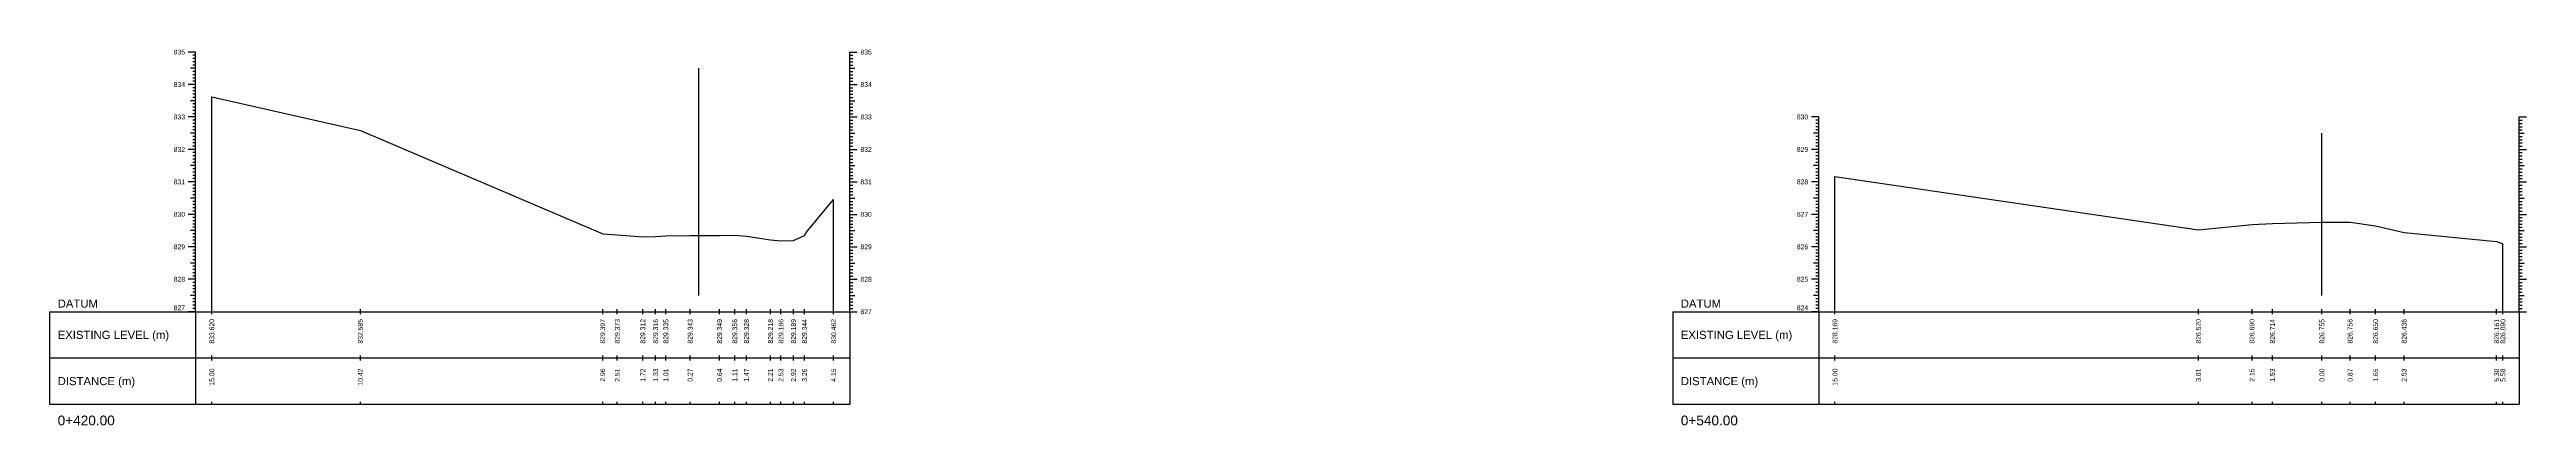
# Model space of a CAD drawing. Header units: millimetres. Extents: x 2757 to 35141, y 547 to 28513.
# Drawn here: x 32429 to 33192, y 26251 to 26367 of the extents above; entities that cross this region are included whole.
import ezdxf
from ezdxf.enums import TextEntityAlignment as Align

# ---------------------------------------------------------------- set-up
doc = ezdxf.new("R2010")
doc.units = ezdxf.units.MM
for name, color, linetype in [('CL', 4, 'Continuous'), ('CS_Drawing', 7, 'Continuous'), ('GL', 3, 'Continuous')]:
    doc.layers.add(name, color=color, linetype=linetype)
doc.styles.get("Standard").update_dxf_attribs({"font": 'arial.ttf'})

msp = doc.modelspace()

# ---------------------------------------------------------------- linework, layer by layer
at = {"layer": 'CL', "ltscale": 10}
for p, q in [((32629.35008, 26290.79126), (32629.35008, 26360.79126)), ((33129.35008, 26290.79126), (33129.35008, 26340.79126))]:
    msp.add_line(p, q, dxfattribs=at)
at = {"layer": 'CS_Drawing'}
for p, q in [((32474.35008, 26365.79126), (32472.10008, 26365.79126)), ((32474.35008, 26365.79126), (32472.77508, 26365.79126)), ((32474.35008, 26365.79126), (32473.45008, 26365.79126)), ((32474.35008, 26364.79126), (32473.45008, 26364.79126)), ((32474.35008, 26363.79126), (32473.45008, 26363.79126)), ((32474.35008, 26362.79126), (32473.45008, 26362.79126)), ((32474.35008, 26285.79126), (32474.35008, 26365.79126)), ((32675.88985, 26365.79126), (32678.13985, 26365.79126)), ((32675.88985, 26365.79126), (32677.46485, 26365.79126)), ((32675.88985, 26365.79126), (32676.78985, 26365.79126)), ((32675.88985, 26285.79126), (32675.88985, 26365.79126)), ((32675.88985, 26364.79126), (32676.78985, 26364.79126)), ((32675.88985, 26363.79126), (32676.78985, 26363.79126)), ((32675.88985, 26362.79126), (32676.78985, 26362.79126)), ((32474.35008, 26355.79126), (32472.10008, 26355.79126)), ((32474.35008, 26360.79126), (32472.77508, 26360.79126)), ((32474.35008, 26355.79126), (32472.77508, 26355.79126)), ((32474.35008, 26361.79126), (32473.45008, 26361.79126)), ((32474.35008, 26360.79126), (32473.45008, 26360.79126)), ((32474.35008, 26359.79126), (32473.45008, 26359.79126)), ((32474.35008, 26358.79126), (32473.45008, 26358.79126)), ((32474.35008, 26357.79126), (32473.45008, 26357.79126)), ((32474.35008, 26356.79126), (32473.45008, 26356.79126)), ((32474.35008, 26355.79126), (32473.45008, 26355.79126)), ((32474.35008, 26354.79126), (32473.45008, 26354.79126)), ((32675.88985, 26361.79126), (32676.78985, 26361.79126)), ((32675.88985, 26360.79126), (32677.46485, 26360.79126)), ((32675.88985, 26360.79126), (32676.78985, 26360.79126)), ((32675.88985, 26359.79126), (32676.78985, 26359.79126)), ((32675.88985, 26358.79126), (32676.78985, 26358.79126)), ((32675.88985, 26357.79126), (32676.78985, 26357.79126)), ((32675.88985, 26356.79126), (32676.78985, 26356.79126)), ((32675.88985, 26355.79126), (32678.13985, 26355.79126)), ((32675.88985, 26355.79126), (32677.46485, 26355.79126)), ((32675.88985, 26355.79126), (32676.78985, 26355.79126)), ((32675.88985, 26354.79126), (32676.78985, 26354.79126)), ((32474.35008, 26350.79126), (32472.77508, 26350.79126)), ((32474.35008, 26353.79126), (32473.45008, 26353.79126)), ((32474.35008, 26352.79126), (32473.45008, 26352.79126)), ((32474.35008, 26351.79126), (32473.45008, 26351.79126)), ((32474.35008, 26350.79126), (32473.45008, 26350.79126)), ((32474.35008, 26349.79126), (32473.45008, 26349.79126)), ((32474.35008, 26348.79126), (32473.45008, 26348.79126)), ((32474.35008, 26347.79126), (32473.45008, 26347.79126)), ((32474.35008, 26346.79126), (32473.45008, 26346.79126)), ((32479.35008, 26285.79126), (32479.35008, 26351.99126)), ((32675.88985, 26353.79126), (32676.78985, 26353.79126)), ((32675.88985, 26352.79126), (32676.78985, 26352.79126)), ((32675.88985, 26351.79126), (32676.78985, 26351.79126)), ((32675.88985, 26350.79126), (32677.46485, 26350.79126)), ((32675.88985, 26350.79126), (32676.78985, 26350.79126)), ((32675.88985, 26349.79126), (32676.78985, 26349.79126)), ((32675.88985, 26348.79126), (32676.78985, 26348.79126)), ((32675.88985, 26347.79126), (32676.78985, 26347.79126)), ((32675.88985, 26346.79126), (32676.78985, 26346.79126)), ((32474.35008, 26345.79126), (32472.10008, 26345.79126)), ((32474.35008, 26345.79126), (32472.77508, 26345.79126)), ((32474.35008, 26340.79126), (32472.77508, 26340.79126)), ((32474.35008, 26345.79126), (32473.45008, 26345.79126)), ((32474.35008, 26344.79126), (32473.45008, 26344.79126)), ((32474.35008, 26343.79126), (32473.45008, 26343.79126)), ((32474.35008, 26342.79126), (32473.45008, 26342.79126)), ((32474.35008, 26341.79126), (32473.45008, 26341.79126)), ((32474.35008, 26340.79126), (32473.45008, 26340.79126)), ((32474.35008, 26339.79126), (32473.45008, 26339.79126)), ((32675.88985, 26345.79126), (32678.13985, 26345.79126)), ((32675.88985, 26345.79126), (32677.46485, 26345.79126)), ((32675.88985, 26345.79126), (32676.78985, 26345.79126)), ((32675.88985, 26344.79126), (32676.78985, 26344.79126)), ((32675.88985, 26343.79126), (32676.78985, 26343.79126)), ((32675.88985, 26342.79126), (32676.78985, 26342.79126)), ((32675.88985, 26341.79126), (32676.78985, 26341.79126)), ((32675.88985, 26340.79126), (32677.46485, 26340.79126)), ((32675.88985, 26340.79126), (32676.78985, 26340.79126)), ((32675.88985, 26339.79126), (32676.78985, 26339.79126)), ((32974.35008, 26345.79126), (32972.10008, 26345.79126)), ((32974.35008, 26345.79126), (32972.77508, 26345.79126)), ((32974.35008, 26340.79126), (32972.77508, 26340.79126)), ((32974.35008, 26345.79126), (32973.45008, 26345.79126)), ((32974.35008, 26344.79126), (32973.45008, 26344.79126)), ((32974.35008, 26343.79126), (32973.45008, 26343.79126)), ((32974.35008, 26342.79126), (32973.45008, 26342.79126)), ((32974.35008, 26341.79126), (32973.45008, 26341.79126)), ((32974.35008, 26340.79126), (32973.45008, 26340.79126)), ((32974.35008, 26339.79126), (32973.45008, 26339.79126)), ((32974.35008, 26285.79126), (32974.35008, 26345.79126)), ((33190.10764, 26345.79126), (33192.35764, 26345.79126)), ((33190.10764, 26345.79126), (33191.68264, 26345.79126)), ((33190.10764, 26345.79126), (33191.00764, 26345.79126)), ((33190.10764, 26285.79126), (33190.10764, 26345.79126)), ((33190.10764, 26344.79126), (33191.00764, 26344.79126)), ((33190.10764, 26343.79126), (33191.00764, 26343.79126)), ((33190.10764, 26342.79126), (33191.00764, 26342.79126)), ((33190.10764, 26341.79126), (33191.00764, 26341.79126)), ((33190.10764, 26340.79126), (33191.68264, 26340.79126)), ((33190.10764, 26340.79126), (33191.00764, 26340.79126)), ((33190.10764, 26339.79126), (33191.00764, 26339.79126)), ((32474.35008, 26335.79126), (32472.10008, 26335.79126)), ((32474.35008, 26335.79126), (32472.77508, 26335.79126)), ((32474.35008, 26338.79126), (32473.45008, 26338.79126)), ((32474.35008, 26337.79126), (32473.45008, 26337.79126)), ((32474.35008, 26336.79126), (32473.45008, 26336.79126)), ((32474.35008, 26335.79126), (32473.45008, 26335.79126)), ((32474.35008, 26334.79126), (32473.45008, 26334.79126)), ((32474.35008, 26333.79126), (32473.45008, 26333.79126)), ((32474.35008, 26332.79126), (32473.45008, 26332.79126)), ((32474.35008, 26331.79126), (32473.45008, 26331.79126)), ((32675.88985, 26338.79126), (32676.78985, 26338.79126)), ((32675.88985, 26337.79126), (32676.78985, 26337.79126)), ((32675.88985, 26336.79126), (32676.78985, 26336.79126)), ((32675.88985, 26335.79126), (32678.13985, 26335.79126)), ((32675.88985, 26335.79126), (32677.46485, 26335.79126)), ((32675.88985, 26335.79126), (32676.78985, 26335.79126)), ((32675.88985, 26334.79126), (32676.78985, 26334.79126)), ((32675.88985, 26333.79126), (32676.78985, 26333.79126)), ((32675.88985, 26332.79126), (32676.78985, 26332.79126)), ((32675.88985, 26331.79126), (32676.78985, 26331.79126)), ((32974.35008, 26335.79126), (32972.10008, 26335.79126)), ((32974.35008, 26335.79126), (32972.77508, 26335.79126)), ((32974.35008, 26338.79126), (32973.45008, 26338.79126)), ((32974.35008, 26337.79126), (32973.45008, 26337.79126)), ((32974.35008, 26336.79126), (32973.45008, 26336.79126)), ((32974.35008, 26335.79126), (32973.45008, 26335.79126)), ((32974.35008, 26334.79126), (32973.45008, 26334.79126)), ((32974.35008, 26333.79126), (32973.45008, 26333.79126)), ((32974.35008, 26332.79126), (32973.45008, 26332.79126)), ((32974.35008, 26331.79126), (32973.45008, 26331.79126)), ((33190.10764, 26338.79126), (33191.00764, 26338.79126)), ((33190.10764, 26337.79126), (33191.00764, 26337.79126)), ((33190.10764, 26336.79126), (33191.00764, 26336.79126)), ((33190.10764, 26335.79126), (33192.35764, 26335.79126)), ((33190.10764, 26335.79126), (33191.68264, 26335.79126)), ((33190.10764, 26335.79126), (33191.00764, 26335.79126)), ((33190.10764, 26334.79126), (33191.00764, 26334.79126)), ((33190.10764, 26333.79126), (33191.00764, 26333.79126)), ((33190.10764, 26332.79126), (33191.00764, 26332.79126)), ((33190.10764, 26331.79126), (33191.00764, 26331.79126)), ((32474.35008, 26325.79126), (32472.10008, 26325.79126)), ((32474.35008, 26330.79126), (32472.77508, 26330.79126)), ((32474.35008, 26325.79126), (32472.77508, 26325.79126)), ((32474.35008, 26330.79126), (32473.45008, 26330.79126)), ((32474.35008, 26329.79126), (32473.45008, 26329.79126)), ((32474.35008, 26328.79126), (32473.45008, 26328.79126)), ((32474.35008, 26327.79126), (32473.45008, 26327.79126)), ((32474.35008, 26326.79126), (32473.45008, 26326.79126)), ((32474.35008, 26325.79126), (32473.45008, 26325.79126)), ((32474.35008, 26324.79126), (32473.45008, 26324.79126)), ((32474.35008, 26323.79126), (32473.45008, 26323.79126)), ((32675.88985, 26330.79126), (32677.46485, 26330.79126)), ((32675.88985, 26330.79126), (32676.78985, 26330.79126)), ((32675.88985, 26329.79126), (32676.78985, 26329.79126)), ((32675.88985, 26328.79126), (32676.78985, 26328.79126)), ((32675.88985, 26327.79126), (32676.78985, 26327.79126)), ((32675.88985, 26326.79126), (32676.78985, 26326.79126)), ((32675.88985, 26325.79126), (32678.13985, 26325.79126)), ((32675.88985, 26325.79126), (32677.46485, 26325.79126)), ((32675.88985, 26325.79126), (32676.78985, 26325.79126)), ((32675.88985, 26324.79126), (32676.78985, 26324.79126)), ((32675.88985, 26323.79126), (32676.78985, 26323.79126)), ((32974.35008, 26325.79126), (32972.10008, 26325.79126)), ((32974.35008, 26330.79126), (32972.77508, 26330.79126)), ((32974.35008, 26325.79126), (32972.77508, 26325.79126)), ((32974.35008, 26330.79126), (32973.45008, 26330.79126)), ((32974.35008, 26329.79126), (32973.45008, 26329.79126)), ((32974.35008, 26328.79126), (32973.45008, 26328.79126)), ((32974.35008, 26327.79126), (32973.45008, 26327.79126)), ((32974.35008, 26326.79126), (32973.45008, 26326.79126)), ((32974.35008, 26325.79126), (32973.45008, 26325.79126)), ((32974.35008, 26324.79126), (32973.45008, 26324.79126)), ((32974.35008, 26323.79126), (32973.45008, 26323.79126)), ((32979.35008, 26285.79126), (32979.35008, 26327.48126)), ((33190.10764, 26330.79126), (33191.68264, 26330.79126)), ((33190.10764, 26330.79126), (33191.00764, 26330.79126)), ((33190.10764, 26329.79126), (33191.00764, 26329.79126)), ((33190.10764, 26328.79126), (33191.00764, 26328.79126)), ((33190.10764, 26327.79126), (33191.00764, 26327.79126)), ((33190.10764, 26326.79126), (33191.00764, 26326.79126)), ((33190.10764, 26325.79126), (33192.35764, 26325.79126)), ((33190.10764, 26325.79126), (33191.68264, 26325.79126)), ((33190.10764, 26325.79126), (33191.00764, 26325.79126)), ((33190.10764, 26324.79126), (33191.00764, 26324.79126)), ((33190.10764, 26323.79126), (33191.00764, 26323.79126)), ((32474.35008, 26320.79126), (32472.77508, 26320.79126)), ((32474.35008, 26322.79126), (32473.45008, 26322.79126)), ((32474.35008, 26321.79126), (32473.45008, 26321.79126)), ((32474.35008, 26320.79126), (32473.45008, 26320.79126)), ((32474.35008, 26319.79126), (32473.45008, 26319.79126)), ((32474.35008, 26318.79126), (32473.45008, 26318.79126)), ((32474.35008, 26317.79126), (32473.45008, 26317.79126)), ((32474.35008, 26316.79126), (32473.45008, 26316.79126)), ((32670.88985, 26285.79126), (32670.88985, 26320.41126)), ((32675.88985, 26322.79126), (32676.78985, 26322.79126)), ((32675.88985, 26321.79126), (32676.78985, 26321.79126)), ((32675.88985, 26320.79126), (32677.46485, 26320.79126)), ((32675.88985, 26320.79126), (32676.78985, 26320.79126)), ((32675.88985, 26319.79126), (32676.78985, 26319.79126)), ((32675.88985, 26318.79126), (32676.78985, 26318.79126)), ((32675.88985, 26317.79126), (32676.78985, 26317.79126)), ((32675.88985, 26316.79126), (32676.78985, 26316.79126)), ((32974.35008, 26320.79126), (32972.77508, 26320.79126)), ((32974.35008, 26322.79126), (32973.45008, 26322.79126)), ((32974.35008, 26321.79126), (32973.45008, 26321.79126)), ((32974.35008, 26320.79126), (32973.45008, 26320.79126)), ((32974.35008, 26319.79126), (32973.45008, 26319.79126)), ((32974.35008, 26318.79126), (32973.45008, 26318.79126)), ((32974.35008, 26317.79126), (32973.45008, 26317.79126)), ((32974.35008, 26316.79126), (32973.45008, 26316.79126)), ((33190.10764, 26322.79126), (33191.00764, 26322.79126)), ((33190.10764, 26321.79126), (33191.00764, 26321.79126)), ((33190.10764, 26320.79126), (33191.68264, 26320.79126)), ((33190.10764, 26320.79126), (33191.00764, 26320.79126)), ((33190.10764, 26319.79126), (33191.00764, 26319.79126)), ((33190.10764, 26318.79126), (33191.00764, 26318.79126)), ((33190.10764, 26317.79126), (33191.00764, 26317.79126)), ((33190.10764, 26316.79126), (33191.00764, 26316.79126)), ((32474.35008, 26315.79126), (32472.10008, 26315.79126)), ((32474.35008, 26315.79126), (32472.77508, 26315.79126)), ((32474.35008, 26310.79126), (32472.77508, 26310.79126)), ((32474.35008, 26315.79126), (32473.45008, 26315.79126)), ((32474.35008, 26314.79126), (32473.45008, 26314.79126)), ((32474.35008, 26313.79126), (32473.45008, 26313.79126)), ((32474.35008, 26312.79126), (32473.45008, 26312.79126)), ((32474.35008, 26311.79126), (32473.45008, 26311.79126)), ((32474.35008, 26310.79126), (32473.45008, 26310.79126)), ((32474.35008, 26309.79126), (32473.45008, 26309.79126)), ((32474.35008, 26308.79126), (32473.45008, 26308.79126)), ((32675.88985, 26315.79126), (32678.13985, 26315.79126)), ((32675.88985, 26315.79126), (32677.46485, 26315.79126)), ((32675.88985, 26315.79126), (32676.78985, 26315.79126)), ((32675.88985, 26314.79126), (32676.78985, 26314.79126)), ((32675.88985, 26313.79126), (32676.78985, 26313.79126)), ((32675.88985, 26312.79126), (32676.78985, 26312.79126)), ((32675.88985, 26311.79126), (32676.78985, 26311.79126)), ((32675.88985, 26310.79126), (32677.46485, 26310.79126)), ((32675.88985, 26310.79126), (32676.78985, 26310.79126)), ((32675.88985, 26309.79126), (32676.78985, 26309.79126)), ((32675.88985, 26308.79126), (32676.78985, 26308.79126)), ((32974.35008, 26315.79126), (32972.10008, 26315.79126)), ((32974.35008, 26315.79126), (32972.77508, 26315.79126)), ((32974.35008, 26310.79126), (32972.77508, 26310.79126)), ((32974.35008, 26315.79126), (32973.45008, 26315.79126)), ((32974.35008, 26314.79126), (32973.45008, 26314.79126)), ((32974.35008, 26313.79126), (32973.45008, 26313.79126)), ((32974.35008, 26312.79126), (32973.45008, 26312.79126)), ((32974.35008, 26311.79126), (32973.45008, 26311.79126)), ((32974.35008, 26310.79126), (32973.45008, 26310.79126)), ((32974.35008, 26309.79126), (32973.45008, 26309.79126)), ((32974.35008, 26308.79126), (32973.45008, 26308.79126)), ((33190.10764, 26315.79126), (33192.35764, 26315.79126)), ((33190.10764, 26315.79126), (33191.68264, 26315.79126)), ((33190.10764, 26315.79126), (33191.00764, 26315.79126)), ((33190.10764, 26314.79126), (33191.00764, 26314.79126)), ((33190.10764, 26313.79126), (33191.00764, 26313.79126)), ((33190.10764, 26312.79126), (33191.00764, 26312.79126)), ((33190.10764, 26311.79126), (33191.00764, 26311.79126)), ((33190.10764, 26310.79126), (33191.68264, 26310.79126)), ((33190.10764, 26310.79126), (33191.00764, 26310.79126)), ((33190.10764, 26309.79126), (33191.00764, 26309.79126)), ((33190.10764, 26308.79126), (33191.00764, 26308.79126)), ((32474.35008, 26305.79126), (32472.10008, 26305.79126)), ((32474.35008, 26305.79126), (32472.77508, 26305.79126)), ((32474.35008, 26307.79126), (32473.45008, 26307.79126)), ((32474.35008, 26306.79126), (32473.45008, 26306.79126)), ((32474.35008, 26305.79126), (32473.45008, 26305.79126)), ((32474.35008, 26304.79126), (32473.45008, 26304.79126)), ((32474.35008, 26303.79126), (32473.45008, 26303.79126)), ((32474.35008, 26302.79126), (32473.45008, 26302.79126)), ((32474.35008, 26301.79126), (32473.45008, 26301.79126)), ((32675.88985, 26307.79126), (32676.78985, 26307.79126)), ((32675.88985, 26306.79126), (32676.78985, 26306.79126)), ((32675.88985, 26305.79126), (32678.13985, 26305.79126)), ((32675.88985, 26305.79126), (32677.46485, 26305.79126)), ((32675.88985, 26305.79126), (32676.78985, 26305.79126)), ((32675.88985, 26304.79126), (32676.78985, 26304.79126)), ((32675.88985, 26303.79126), (32676.78985, 26303.79126)), ((32675.88985, 26302.79126), (32676.78985, 26302.79126)), ((32675.88985, 26301.79126), (32676.78985, 26301.79126)), ((32974.35008, 26305.79126), (32972.10008, 26305.79126)), ((32974.35008, 26305.79126), (32972.77508, 26305.79126)), ((32974.35008, 26307.79126), (32973.45008, 26307.79126)), ((32974.35008, 26306.79126), (32973.45008, 26306.79126)), ((32974.35008, 26305.79126), (32973.45008, 26305.79126)), ((32974.35008, 26304.79126), (32973.45008, 26304.79126)), ((32974.35008, 26303.79126), (32973.45008, 26303.79126)), ((32974.35008, 26302.79126), (32973.45008, 26302.79126)), ((32974.35008, 26301.79126), (32973.45008, 26301.79126)), ((33185.10764, 26285.79126), (33185.10764, 26306.69126)), ((33190.10764, 26307.79126), (33191.00764, 26307.79126)), ((33190.10764, 26306.79126), (33191.00764, 26306.79126)), ((33190.10764, 26305.79126), (33192.35764, 26305.79126)), ((33190.10764, 26305.79126), (33191.68264, 26305.79126)), ((33190.10764, 26305.79126), (33191.00764, 26305.79126)), ((33190.10764, 26304.79126), (33191.00764, 26304.79126)), ((33190.10764, 26303.79126), (33191.00764, 26303.79126)), ((33190.10764, 26302.79126), (33191.00764, 26302.79126)), ((33190.10764, 26301.79126), (33191.00764, 26301.79126)), ((32474.35008, 26295.79126), (32472.10008, 26295.79126)), ((32474.35008, 26300.79126), (32472.77508, 26300.79126)), ((32474.35008, 26295.79126), (32472.77508, 26295.79126)), ((32474.35008, 26300.79126), (32473.45008, 26300.79126)), ((32474.35008, 26299.79126), (32473.45008, 26299.79126)), ((32474.35008, 26298.79126), (32473.45008, 26298.79126)), ((32474.35008, 26297.79126), (32473.45008, 26297.79126)), ((32474.35008, 26296.79126), (32473.45008, 26296.79126)), ((32474.35008, 26295.79126), (32473.45008, 26295.79126)), ((32474.35008, 26294.79126), (32473.45008, 26294.79126)), ((32474.35008, 26293.79126), (32473.45008, 26293.79126)), ((32675.88985, 26300.79126), (32677.46485, 26300.79126)), ((32675.88985, 26300.79126), (32676.78985, 26300.79126)), ((32675.88985, 26299.79126), (32676.78985, 26299.79126)), ((32675.88985, 26298.79126), (32676.78985, 26298.79126)), ((32675.88985, 26297.79126), (32676.78985, 26297.79126)), ((32675.88985, 26296.79126), (32676.78985, 26296.79126)), ((32675.88985, 26295.79126), (32678.13985, 26295.79126)), ((32675.88985, 26295.79126), (32677.46485, 26295.79126)), ((32675.88985, 26295.79126), (32676.78985, 26295.79126)), ((32675.88985, 26294.79126), (32676.78985, 26294.79126)), ((32675.88985, 26293.79126), (32676.78985, 26293.79126)), ((32974.35008, 26295.79126), (32972.10008, 26295.79126)), ((32974.35008, 26300.79126), (32972.77508, 26300.79126)), ((32974.35008, 26295.79126), (32972.77508, 26295.79126)), ((32974.35008, 26300.79126), (32973.45008, 26300.79126)), ((32974.35008, 26299.79126), (32973.45008, 26299.79126)), ((32974.35008, 26298.79126), (32973.45008, 26298.79126)), ((32974.35008, 26297.79126), (32973.45008, 26297.79126)), ((32974.35008, 26296.79126), (32973.45008, 26296.79126)), ((32974.35008, 26295.79126), (32973.45008, 26295.79126)), ((32974.35008, 26294.79126), (32973.45008, 26294.79126)), ((32974.35008, 26293.79126), (32973.45008, 26293.79126)), ((33190.10764, 26300.79126), (33191.68264, 26300.79126)), ((33190.10764, 26300.79126), (33191.00764, 26300.79126)), ((33190.10764, 26299.79126), (33191.00764, 26299.79126)), ((33190.10764, 26298.79126), (33191.00764, 26298.79126)), ((33190.10764, 26297.79126), (33191.00764, 26297.79126)), ((33190.10764, 26296.79126), (33191.00764, 26296.79126)), ((33190.10764, 26295.79126), (33192.35764, 26295.79126)), ((33190.10764, 26295.79126), (33191.68264, 26295.79126)), ((33190.10764, 26295.79126), (33191.00764, 26295.79126)), ((33190.10764, 26294.79126), (33191.00764, 26294.79126)), ((33190.10764, 26293.79126), (33191.00764, 26293.79126)), ((32429.35008, 26285.79126), (32474.35008, 26285.79126)), ((32429.35008, 26285.79126), (32429.35008, 26257.29126)), ((32474.35008, 26285.79126), (32472.10008, 26285.79126)), ((32474.35008, 26290.79126), (32472.77508, 26290.79126)), ((32474.35008, 26285.79126), (32472.77508, 26285.79126)), ((32474.35008, 26292.79126), (32473.45008, 26292.79126)), ((32474.35008, 26291.79126), (32473.45008, 26291.79126)), ((32474.35008, 26290.79126), (32473.45008, 26290.79126)), ((32474.35008, 26289.79126), (32473.45008, 26289.79126)), ((32474.35008, 26288.79126), (32473.45008, 26288.79126)), ((32474.35008, 26287.79126), (32473.45008, 26287.79126)), ((32474.35008, 26286.79126), (32473.45008, 26286.79126)), ((32474.35008, 26285.79126), (32473.45008, 26285.79126)), ((32474.35008, 26285.79126), (32675.88985, 26285.79126)), ((32474.35008, 26285.79126), (32474.35008, 26257.29126)), ((32479.35008, 26285.04126), (32479.35008, 26286.54126)), ((32525.104, 26285.04126), (32525.104, 26286.54126)), ((32599.74593, 26285.04126), (32599.74593, 26286.54126)), ((32604.25372, 26285.04126), (32604.25372, 26286.54126)), ((32612.11406, 26285.04126), (32612.11406, 26286.54126)), ((32616.05232, 26285.04126), (32616.05232, 26286.54126)), ((32619.20895, 26285.04126), (32619.20895, 26286.54126)), ((32626.67871, 26285.04126), (32626.67871, 26286.54126)), ((32635.74106, 26285.04126), (32635.74106, 26286.54126)), ((32640.4426, 26285.04126), (32640.4426, 26286.54126)), ((32644.03929, 26285.04126), (32644.03929, 26286.54126)), ((32651.43439, 26285.04126), (32651.43439, 26286.54126)), ((32654.67183, 26285.04126), (32654.67183, 26286.54126)), ((32658.5145, 26285.04126), (32658.5145, 26286.54126)), ((32661.92166, 26285.04126), (32661.92166, 26286.54126)), ((32670.88985, 26285.04126), (32670.88985, 26286.54126)), ((32675.88985, 26292.79126), (32676.78985, 26292.79126)), ((32675.88985, 26291.79126), (32676.78985, 26291.79126)), ((32675.88985, 26290.79126), (32677.46485, 26290.79126)), ((32675.88985, 26290.79126), (32676.78985, 26290.79126)), ((32675.88985, 26289.79126), (32676.78985, 26289.79126)), ((32675.88985, 26288.79126), (32676.78985, 26288.79126)), ((32675.88985, 26287.79126), (32676.78985, 26287.79126)), ((32675.88985, 26286.79126), (32676.78985, 26286.79126)), ((32675.88985, 26285.79126), (32678.13985, 26285.79126)), ((32675.88985, 26285.79126), (32677.46485, 26285.79126)), ((32675.88985, 26285.79126), (32676.78985, 26285.79126)), ((32675.88985, 26285.79126), (32675.88985, 26257.29126)), ((32929.35008, 26285.79126), (32974.35008, 26285.79126)), ((32929.35008, 26285.79126), (32929.35008, 26257.29126)), ((32974.35008, 26285.79126), (32972.10008, 26285.79126)), ((32974.35008, 26290.79126), (32972.77508, 26290.79126)), ((32974.35008, 26285.79126), (32972.77508, 26285.79126)), ((32974.35008, 26292.79126), (32973.45008, 26292.79126)), ((32974.35008, 26291.79126), (32973.45008, 26291.79126)), ((32974.35008, 26290.79126), (32973.45008, 26290.79126)), ((32974.35008, 26289.79126), (32973.45008, 26289.79126)), ((32974.35008, 26288.79126), (32973.45008, 26288.79126)), ((32974.35008, 26287.79126), (32973.45008, 26287.79126)), ((32974.35008, 26286.79126), (32973.45008, 26286.79126)), ((32974.35008, 26285.79126), (32973.45008, 26285.79126)), ((32974.35008, 26285.79126), (33190.10764, 26285.79126)), ((32974.35008, 26285.79126), (32974.35008, 26257.29126)), ((32979.35008, 26285.04126), (32979.35008, 26286.54126)), ((33091.281, 26285.04126), (33091.281, 26286.54126)), ((33107.8149, 26285.04126), (33107.8149, 26286.54126)), ((33114.09807, 26285.04126), (33114.09807, 26286.54126)), ((33129.35008, 26285.04126), (33129.35008, 26286.54126)), ((33138.01976, 26285.04126), (33138.01976, 26286.54126)), ((33145.88737, 26285.04126), (33145.88737, 26286.54126)), ((33154.67264, 26285.04126), (33154.67264, 26286.54126)), ((33183.17757, 26285.04126), (33183.17757, 26286.54126)), ((33185.10764, 26285.04126), (33185.10764, 26286.54126)), ((33190.10764, 26292.79126), (33191.00764, 26292.79126)), ((33190.10764, 26291.79126), (33191.00764, 26291.79126)), ((33190.10764, 26290.79126), (33191.68264, 26290.79126)), ((33190.10764, 26290.79126), (33191.00764, 26290.79126)), ((33190.10764, 26289.79126), (33191.00764, 26289.79126)), ((33190.10764, 26288.79126), (33191.00764, 26288.79126)), ((33190.10764, 26287.79126), (33191.00764, 26287.79126)), ((33190.10764, 26286.79126), (33191.00764, 26286.79126)), ((33190.10764, 26285.79126), (33192.35764, 26285.79126)), ((33190.10764, 26285.79126), (33191.68264, 26285.79126)), ((33190.10764, 26285.79126), (33191.00764, 26285.79126)), ((33190.10764, 26285.79126), (33190.10764, 26257.29126)), ((32429.35008, 26271.54126), (32474.35008, 26271.54126)), ((32474.35008, 26271.54126), (32675.88985, 26271.54126)), ((32474.35008, 26271.54126), (32675.88985, 26271.54126)), ((32479.35008, 26270.79126), (32479.35008, 26272.29126)), ((32525.104, 26270.79126), (32525.104, 26272.29126)), ((32599.74593, 26270.79126), (32599.74593, 26272.29126)), ((32604.25372, 26270.79126), (32604.25372, 26272.29126)), ((32612.11406, 26270.79126), (32612.11406, 26272.29126)), ((32616.05232, 26270.79126), (32616.05232, 26272.29126)), ((32619.20895, 26270.79126), (32619.20895, 26272.29126)), ((32626.67871, 26270.79126), (32626.67871, 26272.29126)), ((32635.74106, 26270.79126), (32635.74106, 26272.29126)), ((32640.4426, 26270.79126), (32640.4426, 26272.29126)), ((32644.03929, 26270.79126), (32644.03929, 26272.29126)), ((32651.43439, 26270.79126), (32651.43439, 26272.29126)), ((32654.67183, 26270.79126), (32654.67183, 26272.29126)), ((32658.5145, 26270.79126), (32658.5145, 26272.29126)), ((32661.92166, 26270.79126), (32661.92166, 26272.29126)), ((32670.88985, 26270.79126), (32670.88985, 26272.29126)), ((32929.35008, 26271.54126), (32974.35008, 26271.54126)), ((32974.35008, 26271.54126), (33190.10764, 26271.54126)), ((32974.35008, 26271.54126), (33190.10764, 26271.54126)), ((32979.35008, 26270.79126), (32979.35008, 26272.29126)), ((33091.281, 26270.79126), (33091.281, 26272.29126)), ((33107.8149, 26270.79126), (33107.8149, 26272.29126)), ((33114.09807, 26270.79126), (33114.09807, 26272.29126)), ((33129.35008, 26270.79126), (33129.35008, 26272.29126)), ((33138.01976, 26270.79126), (33138.01976, 26272.29126)), ((33145.88737, 26270.79126), (33145.88737, 26272.29126)), ((33154.67264, 26270.79126), (33154.67264, 26272.29126)), ((33183.17757, 26270.79126), (33183.17757, 26272.29126)), ((33185.10764, 26270.79126), (33185.10764, 26272.29126)), ((32429.35008, 26257.29126), (32474.35008, 26257.29126)), ((32474.35008, 26257.29126), (32675.88985, 26257.29126)), ((32479.35008, 26257.29126), (32479.35008, 26258.04126)), ((32525.104, 26257.29126), (32525.104, 26258.04126)), ((32599.74593, 26257.29126), (32599.74593, 26258.04126)), ((32604.25372, 26257.29126), (32604.25372, 26258.04126)), ((32612.11406, 26257.29126), (32612.11406, 26258.04126)), ((32616.05232, 26257.29126), (32616.05232, 26258.04126)), ((32619.20895, 26257.29126), (32619.20895, 26258.04126)), ((32626.67871, 26257.29126), (32626.67871, 26258.04126)), ((32635.74106, 26257.29126), (32635.74106, 26258.04126)), ((32640.4426, 26257.29126), (32640.4426, 26258.04126)), ((32644.03929, 26257.29126), (32644.03929, 26258.04126)), ((32651.43439, 26257.29126), (32651.43439, 26258.04126)), ((32654.67183, 26257.29126), (32654.67183, 26258.04126)), ((32658.5145, 26257.29126), (32658.5145, 26258.04126)), ((32661.92166, 26257.29126), (32661.92166, 26258.04126)), ((32670.88985, 26257.29126), (32670.88985, 26258.04126)), ((32929.35008, 26257.29126), (32974.35008, 26257.29126)), ((32974.35008, 26257.29126), (33190.10764, 26257.29126)), ((32979.35008, 26257.29126), (32979.35008, 26258.04126)), ((33091.281, 26257.29126), (33091.281, 26258.04126)), ((33107.8149, 26257.29126), (33107.8149, 26258.04126)), ((33114.09807, 26257.29126), (33114.09807, 26258.04126)), ((33129.35008, 26257.29126), (33129.35008, 26258.04126)), ((33138.01976, 26257.29126), (33138.01976, 26258.04126)), ((33145.88737, 26257.29126), (33145.88737, 26258.04126)), ((33154.67264, 26257.29126), (33154.67264, 26258.04126)), ((33183.17757, 26257.29126), (33183.17757, 26258.04126)), ((33185.10764, 26257.29126), (33185.10764, 26258.04126))]:
    msp.add_line(p, q, dxfattribs=at)
at = {"layer": 'GL'}
for points in [[(32479.35008, 26351.99126), (32525.104, 26341.64126), (32599.74593, 26309.76126), (32604.25372, 26309.52126), (32612.11406, 26308.91126), (32616.05232, 26308.95126), (32619.20895, 26309.14126), (32626.67871, 26309.22126), (32629.35008, 26309.23126), (32635.74106, 26309.28126), (32640.4426, 26309.35126), (32644.03929, 26309.07126), (32651.43439, 26307.97126), (32654.67183, 26307.65126), (32658.5145, 26307.68126), (32661.92166, 26309.23126), (32662.41735, 26310.20126), (32670.88985, 26320.41126)], [(32979.35008, 26327.48126), (33091.281, 26310.99126), (33107.8149, 26312.69126), (33114.09807, 26312.93126), (33129.35008, 26313.34126), (33138.01976, 26313.35126), (33145.88737, 26312.29126), (33154.67264, 26310.15126), (33183.17757, 26307.40126), (33185.10764, 26306.69126)]]:
    msp.add_lwpolyline(points, dxfattribs=at)

# ---------------------------------------------------------------- texts
at = {"layer": 'CS_Drawing'}
for s, p in [('835', (32471.10008, 26365.79126)), ('834', (32471.10008, 26355.79126)), ('833', (32471.10008, 26345.79126)), ('830', (32971.10008, 26345.79126)), ('832', (32471.10008, 26335.79126)), ('829', (32971.10008, 26335.79126)), ('831', (32471.10008, 26325.79126)), ('828', (32971.10008, 26325.79126)), ('830', (32471.10008, 26315.79126)), ('827', (32971.10008, 26315.79126)), ('829', (32471.10008, 26305.79126)), ('826', (32971.10008, 26305.79126)), ('828', (32471.10008, 26295.79126)), ('825', (32971.10008, 26295.79126))]:
    msp.add_text(s, height=1.5, dxfattribs=at).set_placement(p, align=Align.MIDDLE_RIGHT)
for s, height, p in [('835', 1.5, (32679.13985, 26365.79126)), ('834', 1.5, (32679.13985, 26355.79126)), ('833', 1.5, (32679.13985, 26345.79126)), ('832', 1.5, (32679.13985, 26335.79126)), ('831', 1.5, (32679.13985, 26325.79126)), ('830', 1.5, (32679.13985, 26315.79126)), ('829', 1.5, (32679.13985, 26305.79126)), ('828', 1.5, (32679.13985, 26295.79126)), ('DATUM', 2.5, (32431.85008, 26288.29126)), ('827', 1.5, (32679.13985, 26285.79126)), ('827', 1.5, (32679.13985, 26285.79126)), ('DATUM', 2.5, (32931.85008, 26288.29126)), ('EXISTING LEVEL (m)', 2.5, (32431.85008, 26278.66626)), ('EXISTING LEVEL (m)', 2.5, (32931.85008, 26278.66626)), ('DISTANCE (m)', 2.5, (32431.85008, 26264.41626)), ('DISTANCE (m)', 2.5, (32931.85008, 26264.41626)), ('0+420.00', 3, (32431.85008, 26252.29126)), ('0+540.00', 3, (32931.85008, 26252.29126))]:
    msp.add_text(s, height=height, dxfattribs=at).set_placement(p, align=Align.MIDDLE_LEFT)
for s, p in [('827', (32471.10008, 26286.24126)), ('824', (32971.10008, 26286.24126))]:
    msp.add_text(s, height=1.5, dxfattribs=at).set_placement(p, align=Align.RIGHT)
for s, p in [('833.620', (32479.35008, 26283.54126)), ('832.585', (32525.104, 26283.54126)), ('829.397', (32599.74593, 26283.54126)), ('829.373', (32604.25372, 26283.54126)), ('829.312', (32612.11406, 26283.54126)), ('829.316', (32616.05232, 26283.54126)), ('829.335', (32619.20895, 26283.54126)), ('829.343', (32626.67871, 26283.54126)), ('829.349', (32635.74106, 26283.54126)), ('829.356', (32640.4426, 26283.54126)), ('829.328', (32644.03929, 26283.54126)), ('829.218', (32651.43439, 26283.54126)), ('829.186', (32654.67183, 26283.54126)), ('829.189', (32658.5145, 26283.54126)), ('829.344', (32661.92166, 26283.54126)), ('830.462', (32670.88985, 26283.54126)), ('828.169', (32979.35008, 26283.54126)), ('826.520', (33091.281, 26283.54126)), ('826.690', (33107.8149, 26283.54126)), ('826.714', (33114.09807, 26283.54126)), ('826.755', (33129.35008, 26283.54126)), ('826.756', (33138.01976, 26283.54126)), ('826.650', (33145.88737, 26283.54126)), ('826.436', (33154.67264, 26283.54126)), ('826.161', (33183.17757, 26283.54126)), ('826.090', (33185.10764, 26283.54126)), ('15.00', (32479.35008, 26268.29126)), ('10.42', (32525.104, 26268.29126)), ('2.96', (32599.74593, 26268.29126)), ('2.51', (32604.25372, 26268.29126)), ('1.72', (32612.11406, 26268.29126)), ('1.33', (32616.05232, 26268.29126)), ('1.01', (32619.20895, 26268.29126)), ('0.27', (32626.67871, 26268.29126)), ('0.64', (32635.74106, 26268.29126)), ('1.11', (32640.4426, 26268.29126)), ('1.47', (32644.03929, 26268.29126)), ('2.21', (32651.43439, 26268.29126)), ('2.53', (32654.67183, 26268.29126)), ('2.92', (32658.5145, 26268.29126)), ('3.26', (32661.92166, 26268.29126)), ('4.15', (32670.88985, 26268.29126)), ('15.00', (32979.35008, 26268.29126)), ('3.81', (33091.281, 26268.29126)), ('2.15', (33107.8149, 26268.29126)), ('1.53', (33114.09807, 26268.29126)), ('0.00', (33129.35008, 26268.29126)), ('0.87', (33138.01976, 26268.29126)), ('1.65', (33145.88737, 26268.29126)), ('2.53', (33154.67264, 26268.29126)), ('5.38', (33183.17757, 26268.29126)), ('5.58', (33185.10764, 26268.29126))]:
    msp.add_text(s, height=1.5, rotation=90, dxfattribs=at).set_placement(p, align=Align.MIDDLE_RIGHT)

doc.saveas('drawing.dxf')
